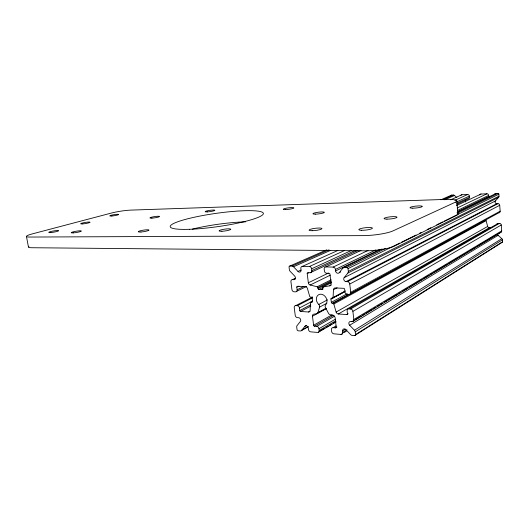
<?xml version="1.0" encoding="UTF-8"?>
<svg xmlns="http://www.w3.org/2000/svg" width="529" height="529" viewBox="0 0 529 529"><rect width="100%" height="100%" fill="white"/><g stroke="black" fill="none" stroke-linecap="round" stroke-linejoin="round"><path stroke-width="0.79" d="M490.872 227.721L489.358 227.734A1.68 1.567 42.4 0 1 487.659 226.438L486.091 220.686A0.668 0.628 44.1 0 0 485.516 220.243L333.072 303.348L332.238 303.296A0.932 0.754 60.2 0 1 331.333 302.357L330.942 299.037A0.932 0.76 60.4 0 1 331.63 298.184L332.377 298.224A0.939 0.76 60.6 0 0 333.072 297.536L333.475 289.7A2.354 1.918 60.9 0 1 335.234 287.955L343.705 288.318A0.946 0.78 60.3 0 1 344.63 289.27L344.941 291.995A2.381 1.957 59.8 0 0 347.255 294.369L348.902 294.448A2.381 1.964 59.7 0 0 350.707 292.266L500.169 211.216L499.707 205.285A1.699 1.613 40.4 0 0 497.921 203.678L496.817 203.711L346.065 281.6A2.381 1.971 61 0 1 344.002 280.119A2.381 1.971 61 0 1 344.161 277.646L347.903 273.004A2.387 1.99 61.8 0 0 348.32 271.39L348.003 268.606A1.197 0.998 62 0 0 346.839 267.423L344.339 267.363A2.381 1.984 62.1 0 0 342.964 267.998L339.254 272.653A2.367 1.957 62.5 0 1 337.099 273.083A2.367 1.957 62.5 0 1 335.598 270.941L335.419 269.42A2.361 1.944 63 0 0 333.125 267.085L325.897 266.914A2.341 1.924 63.5 0 0 324.178 269.122L324.396 270.927A2.341 1.918 63.3 0 0 326.658 273.248L329.051 273.321A0.939 0.767 62.8 0 1 329.957 274.247L331.075 283.676A2.341 1.911 62 0 1 329.712 285.825L322.835 287.042A0.932 0.754 62 0 0 322.379 287.769L322.485 288.708A0.926 0.747 62 0 1 321.804 289.561L318.894 289.429A0.926 0.747 62.3 0 1 318.008 288.503L317.889 287.571A0.926 0.747 62.4 0 0 317.169 286.778L310.173 285.005A2.295 1.845 63.3 0 1 308.341 282.777L307.197 273.539A0.919 0.741 64.3 0 1 307.858 272.68L310.173 272.746L358.04 250.396M334.652 316.15L316.765 326.36L314.471 326.181A0.913 0.721 59.8 0 1 313.598 325.249L312.48 316.203A2.288 1.812 60.4 0 1 313.77 314.173L316.706 313.73A2.295 1.825 60.6 0 0 317.942 312.599L319.576 307.131A2.301 1.838 60.9 0 0 318.762 304.499A6.249 5.019 61.1 0 1 317.354 295.823A6.249 5.019 61.1 0 1 325.011 296.28A6.249 5.019 61.1 0 1 325.646 304.909A2.321 1.865 60.2 0 0 325.461 307.494L328.489 313.307A2.328 1.865 59.5 0 0 330.056 314.636L333.244 315.509A2.334 1.871 58.9 0 1 335.122 317.803L336.219 327.041A0.932 0.747 58.1 0 1 335.525 327.861L333.144 327.669A2.328 1.851 58.1 0 0 331.432 329.712L331.643 331.465A2.328 1.851 58 0 0 333.878 333.825L341.046 334.44L342.455 333.574M312.672 296.948L295.817 305.597A2.248 1.759 62.2 0 0 294.236 307.633L295.222 315.344A2.248 1.752 61.6 0 0 297.344 317.618L298.581 317.711A2.248 1.752 61.2 0 1 300.472 319.159A2.248 1.752 61.2 0 1 300.366 321.467L297.067 325.606A2.248 1.739 60.7 0 0 296.716 327.061L297.047 329.633A1.124 0.866 60.6 0 0 298.105 330.77L300.346 330.962A2.248 1.746 60.5 0 0 301.583 330.453L304.909 326.327L306.344 325.52M344.161 277.646L495.428 200.934L498.602 197.383A1.693 1.627 41.5 0 0 498.999 196.199L498.847 194.196A0.846 0.813 41.4 0 0 497.948 193.396L495.944 193.475A1.693 1.627 42.3 0 0 494.813 193.998M341.046 334.44A2.347 1.871 57.3 0 0 342.792 332.397L342.62 330.923A2.354 1.885 57.1 0 1 343.625 328.972A2.354 1.885 57.1 0 1 345.88 329.633L350.641 334.612A2.374 1.904 56.4 0 0 352.162 335.393L354.635 335.598A1.19 0.959 56 0 0 355.534 334.566L502.55 241.779L502.398 239.822A1.699 1.574 38.2 0 0 501.823 238.672L498.133 235.306A1.699 1.574 38.8 0 1 497.637 233.54M354.635 335.598L501.79 242.593A0.853 0.787 37.9 0 0 502.55 241.779M355.534 334.566L355.23 331.862L502.398 239.822M354.132 320.343L352.016 321.612L350.654 321.513A2.374 1.918 57.1 0 0 348.922 322.756A2.374 1.918 57.1 0 0 349.649 325.236L354.443 330.228L501.823 238.672M343.857 332.715L346.674 330.989M342.792 332.397L347.004 329.818M342.62 330.923L345.444 329.203M349.649 325.236L498.133 235.306M355.541 319.49L361.188 316.097M362.596 315.251L364.719 313.975M366.128 313.128L371.768 309.736M373.183 308.883L375.299 307.613M377.415 306.337L379.531 305.068M380.94 304.221L382.355 303.368M384.471 302.099L386.587 300.822M387.995 299.976L390.118 298.706M391.526 297.853L397.167 294.461M398.582 293.615L400.698 292.339M402.106 291.492L407.753 288.1M409.162 287.247L411.278 285.977M412.693 285.124L418.333 281.732M419.748 280.886L421.864 279.61M423.273 278.763L428.92 275.371M430.328 274.518L432.444 273.248M433.859 272.402L447.263 264.341M448.671 263.488L454.318 260.096M455.727 259.25L457.843 257.973M459.258 257.127L464.898 253.735M466.314 252.882L468.429 251.612M469.838 250.766L475.485 247.367M476.894 246.521L500.176 232.522A1.699 1.58 38.6 0 0 501.704 230.882L501.241 224.997A1.699 1.587 38.9 0 0 499.462 223.383L498.139 223.403L348.928 308.876A2.374 1.931 58.1 0 0 347.136 311.006L347.447 313.71A0.946 0.767 58.1 0 1 346.74 314.55L338.296 313.988A2.347 1.898 59 0 1 336.113 312.044L333.819 304.01A0.939 0.754 59.9 0 0 333.072 303.348M353.008 321.387L500.983 232.297M352.016 321.612A2.381 1.931 57.3 0 0 353.815 319.509L501.704 230.882M335.525 327.861L336.947 327.015M333.144 327.669L335.988 325.99M319.655 331.18L324.654 328.271M326.082 327.438L328.218 326.188M329.646 325.355L331.789 324.105M333.217 323.272L334.645 322.439M318.438 332.219L336.265 321.817M304.909 326.327A2.268 1.766 60.2 0 1 306.899 326.023A2.268 1.766 60.2 0 1 308.314 328.106L308.493 329.534A2.275 1.772 59.8 0 0 310.649 331.842L317.512 332.43A2.288 1.799 59.3 0 0 319.172 330.427L335.565 320.898M346.74 314.55L348.161 313.723M353.815 319.509L352.889 311.369L501.241 224.997M319.172 330.427L318.961 328.688L335.366 319.212M348.928 308.876L350.568 308.982L499.462 223.383M338.296 313.988L489.358 227.734M314.471 326.181L333.839 315.172M313.598 325.249L332.272 314.689M336.113 312.044L487.659 226.438M301.781 330.156L308.242 326.519M301.583 330.453L308.037 326.816M316.706 313.73L326.122 308.572M312.48 316.203L326.234 308.658M317.942 312.599L325.904 308.242M333.819 304.01L486.091 220.686M332.238 303.296L348.869 294.243M350.35 293.661L498.642 212.896A1.699 1.607 39.8 0 0 500.169 211.216M331.333 302.357L347.269 293.727M319.576 307.131L326.843 303.216M330.942 299.037L344.782 291.638L332.377 298.224M295.817 305.597L297.305 305.689A2.255 1.766 62.1 0 1 299.447 307.964L299.771 310.549A0.906 0.708 61.7 0 0 300.631 311.462L308.5 311.991L309.954 311.211M318.762 304.499L327.497 299.844M333.072 297.536L345.43 290.937M300.631 311.462L310.821 306.079M350.707 292.266L349.768 284.027L499.707 205.285M299.771 310.549L310.708 304.803M299.447 307.964L312.639 301.094M308.5 311.991A2.275 1.799 61.3 0 0 310.153 310.344L310.483 302.654A0.913 0.727 61.6 0 1 311.138 302.079L312.599 301.318M311.217 302.271L312.679 301.51M346.065 281.6L347.434 281.653L497.921 203.678M333.475 289.7L337.132 287.802M297.305 305.689L312.672 297.781M321.804 289.561L323.279 288.814M329.712 285.825L331.187 285.071M318.894 289.429L323.318 287.194M322.835 287.042L331.69 282.579M347.903 273.004L498.602 197.383M318.008 288.503L331.299 281.825M348.32 271.39L498.999 196.199M317.889 287.571L331.18 280.912M317.169 286.778L331.214 279.768M339.254 272.653L340.736 271.919M348.003 268.606L399.765 243.069M401.24 242.342L416.032 235.048M419.728 233.223L421.21 232.496M427.121 229.573L430.818 227.754M436.736 224.832L442.647 221.916M444.129 221.188L498.847 194.196M296.293 291.486L306.681 286.407M310.173 285.005L330.208 275.206M346.839 267.423L385.357 248.551M457.208 213.352L497.948 193.396M342.964 267.998L382.057 248.98M457.036 212.413L495.944 193.475M335.598 270.941L379.994 249.357M457.684 211.593L488.763 196.484L488.677 195.393A1.68 1.607 46.9 0 0 486.905 193.812L481.053 194.031L456.434 205.589M295.493 278.221L292.504 279.61A2.255 1.785 64.4 0 0 290.924 281.712L291.922 289.522A2.255 1.779 63.7 0 0 294.058 291.777L295.546 291.849A2.261 1.785 63.6 0 0 297.139 289.766L303.818 286.52M335.419 269.42L375.59 250.019M457.426 210.489L488.677 195.393M308.341 282.777L328.43 273.063M297.139 289.766L296.809 287.154L299.037 286.083M333.125 267.085L368.045 250.448M457.188 207.97L486.905 193.812M325.897 266.914L360.957 250.442M456.772 204.293L467.993 199.056A1.647 1.561 54.3 0 0 469.441 197.39L469.329 196.094A1.647 1.561 54.7 0 0 467.61 194.533L461.929 194.745L450.648 199.81M310.173 272.746A2.301 1.865 64.4 0 0 311.832 270.577L355.157 250.455M456.739 203.281L469.441 197.39M292.504 279.61L293.747 279.656L295.242 278.962M307.197 273.539L308.691 272.845M293.747 279.656A2.261 1.799 64.8 0 0 295.308 278.366A2.261 1.799 64.8 0 0 294.593 275.973L290.137 271.304A2.261 1.799 65.5 0 1 289.396 269.744L289.059 267.105A1.131 0.899 65.8 0 1 289.846 266.034L292.101 266.087A2.268 1.805 65.6 0 1 293.509 266.761L297.999 271.443A2.281 1.825 65.1 0 0 300.128 271.979A2.281 1.825 65.1 0 0 301.041 269.975L300.856 268.507A2.288 1.838 65 0 1 302.489 266.338L309.405 266.51A2.301 1.865 64.6 0 1 311.614 268.792L351.23 250.528M456.62 201.952L469.329 196.094M297.999 271.443L301.008 270.074M309.405 266.51L344.644 250.475M454.861 200.332L467.61 194.533M302.489 266.338L337.833 250.468M293.509 266.761L330.374 250.442M444.73 199.823L454.51 195.492L456.858 197.634M292.101 266.087L329.031 249.827M442.826 199.711L453.373 195.062A1.627 1.527 58.7 0 1 454.51 195.492M289.846 266.034L326.862 249.8M440.935 199.77L451.508 195.135L453.373 195.062M311.138 302.079L311.852 302.119A0.919 0.727 61.7 0 0 312.513 301.285L312.11 298.025A0.919 0.734 62 0 0 311.237 297.106L310.43 297.06A0.919 0.727 62.2 0 1 309.71 296.412L307.442 288.53A2.281 1.818 63.1 0 0 305.345 286.658L297.45 286.315A0.906 0.721 63.7 0 0 296.809 287.154M26.45 236.39L28.434 246.964M311.614 268.792L311.832 270.577M456.798 200.941L457.942 214.06M465.712 202.025L465.52 199.704M192.424 229.11A46.936 7.36 -8.1 0 1 245.615 221.849M28.963 246.316A15.705 2.116 -9.8 0 0 31.687 247.731L364.719 250.812A21.868 4.285 -5.9 0 0 394.66 245.978L456.481 215.435A19.342 3.181 -5.4 0 0 457.77 213.656M450.814 195.961A0.813 0.76 59.4 0 1 451.508 195.135M460.746 195.419A1.64 1.547 56.4 0 1 461.929 194.745M479.717 194.897A1.666 1.594 49.6 0 1 481.053 194.031M488.935 197.112A1.686 1.607 45.1 0 1 488.763 196.484M496.817 203.711A1.693 1.613 41.3 0 1 495.428 200.934M496.645 224.633A1.699 1.587 39.3 0 1 498.139 223.403M347.434 281.653A2.387 1.971 60.5 0 1 349.768 284.027M316.765 326.36A2.288 1.799 59.4 0 1 318.961 328.688M354.443 330.228A2.381 1.911 56.3 0 1 355.23 331.862M350.568 308.982A2.381 1.937 57.9 0 1 352.889 311.369M455.324 202.21L393.107 230.842A21.947 3.901 -6.1 0 1 363.053 235.623L29.69 237.052A15.744 1.924 -9.6 0 1 32.514 233.838L111.5 213.028A13.959 1.6 -8.8 0 1 130.769 210.119L444.962 199.42A19.401 2.896 -5.7 0 1 455.324 202.21M315.641 214.139A5.753 0.86 -7 0 0 324.33 212.38A5.753 0.86 -7 0 0 315.892 212.612A5.753 0.86 -7 0 0 315.641 214.139M386.937 219.132A6.533 1.065 -6 0 0 397.041 217.274A6.533 1.065 -6 0 0 387.691 217.201A6.533 1.065 -6 0 0 386.937 219.132M361.638 230.3A6.857 1.197 -6.3 0 0 372.39 228.297A6.857 1.197 -6.3 0 0 362.782 228.105A6.857 1.197 -6.3 0 0 361.638 230.3M140.978 231.986A5.455 0.774 -8.9 0 0 148.993 230.069A5.455 0.774 -8.9 0 0 140.826 230.657A5.455 0.774 -8.9 0 0 140.978 231.986M189.481 229.302A47.061 6.692 -8.1 0 0 263.125 214.265A47.061 6.692 -8.1 0 0 197.687 216.52A47.061 6.692 -8.1 0 0 189.481 229.302M207.434 211.878A4.92 0.641 -8.1 0 0 214.867 210.311A4.92 0.641 -8.1 0 0 207.699 210.727A4.92 0.641 -8.1 0 0 207.434 211.878M50.857 232.522A4.992 0.608 -9.5 0 0 58.613 230.796A4.992 0.608 -9.5 0 0 51.663 231.318A4.992 0.608 -9.5 0 0 50.857 232.522M111.87 215.991A4.543 0.529 -8.9 0 0 118.681 214.496A4.543 0.529 -8.9 0 0 112.036 215.045A4.543 0.529 -8.9 0 0 111.87 215.991M73.471 232.866A5.125 0.655 -9.4 0 0 81.34 231.08A5.125 0.655 -9.4 0 0 74.06 231.623A5.125 0.655 -9.4 0 0 73.471 232.866M221.929 231.259A5.912 0.926 -8 0 0 230.763 229.255A5.912 0.926 -8 0 0 222.041 229.626A5.912 0.926 -8 0 0 221.929 231.259M285.627 209.583A5.33 0.747 -7.3 0 0 293.833 207.97A5.33 0.747 -7.3 0 0 286.202 208.208A5.33 0.747 -7.3 0 0 285.627 209.583M412.832 208.181A6.229 0.952 -5.9 0 0 422.327 206.455A6.229 0.952 -5.9 0 0 413.235 206.489A6.229 0.952 -5.9 0 0 412.832 208.181M312.15 230.704A6.493 1.098 -6.9 0 0 321.976 228.634A6.493 1.098 -6.9 0 0 312.46 228.753A6.493 1.098 -6.9 0 0 312.15 230.704M82.802 223.886A4.754 0.569 -9.2 0 0 90.056 222.279A4.754 0.569 -9.2 0 0 83.258 222.815A4.754 0.569 -9.2 0 0 82.802 223.886M151.876 218.133A4.873 0.622 -8.6 0 0 159.493 216.553A4.873 0.622 -8.6 0 0 152.716 216.93A4.873 0.622 -8.6 0 0 151.876 218.133"/></g></svg>
